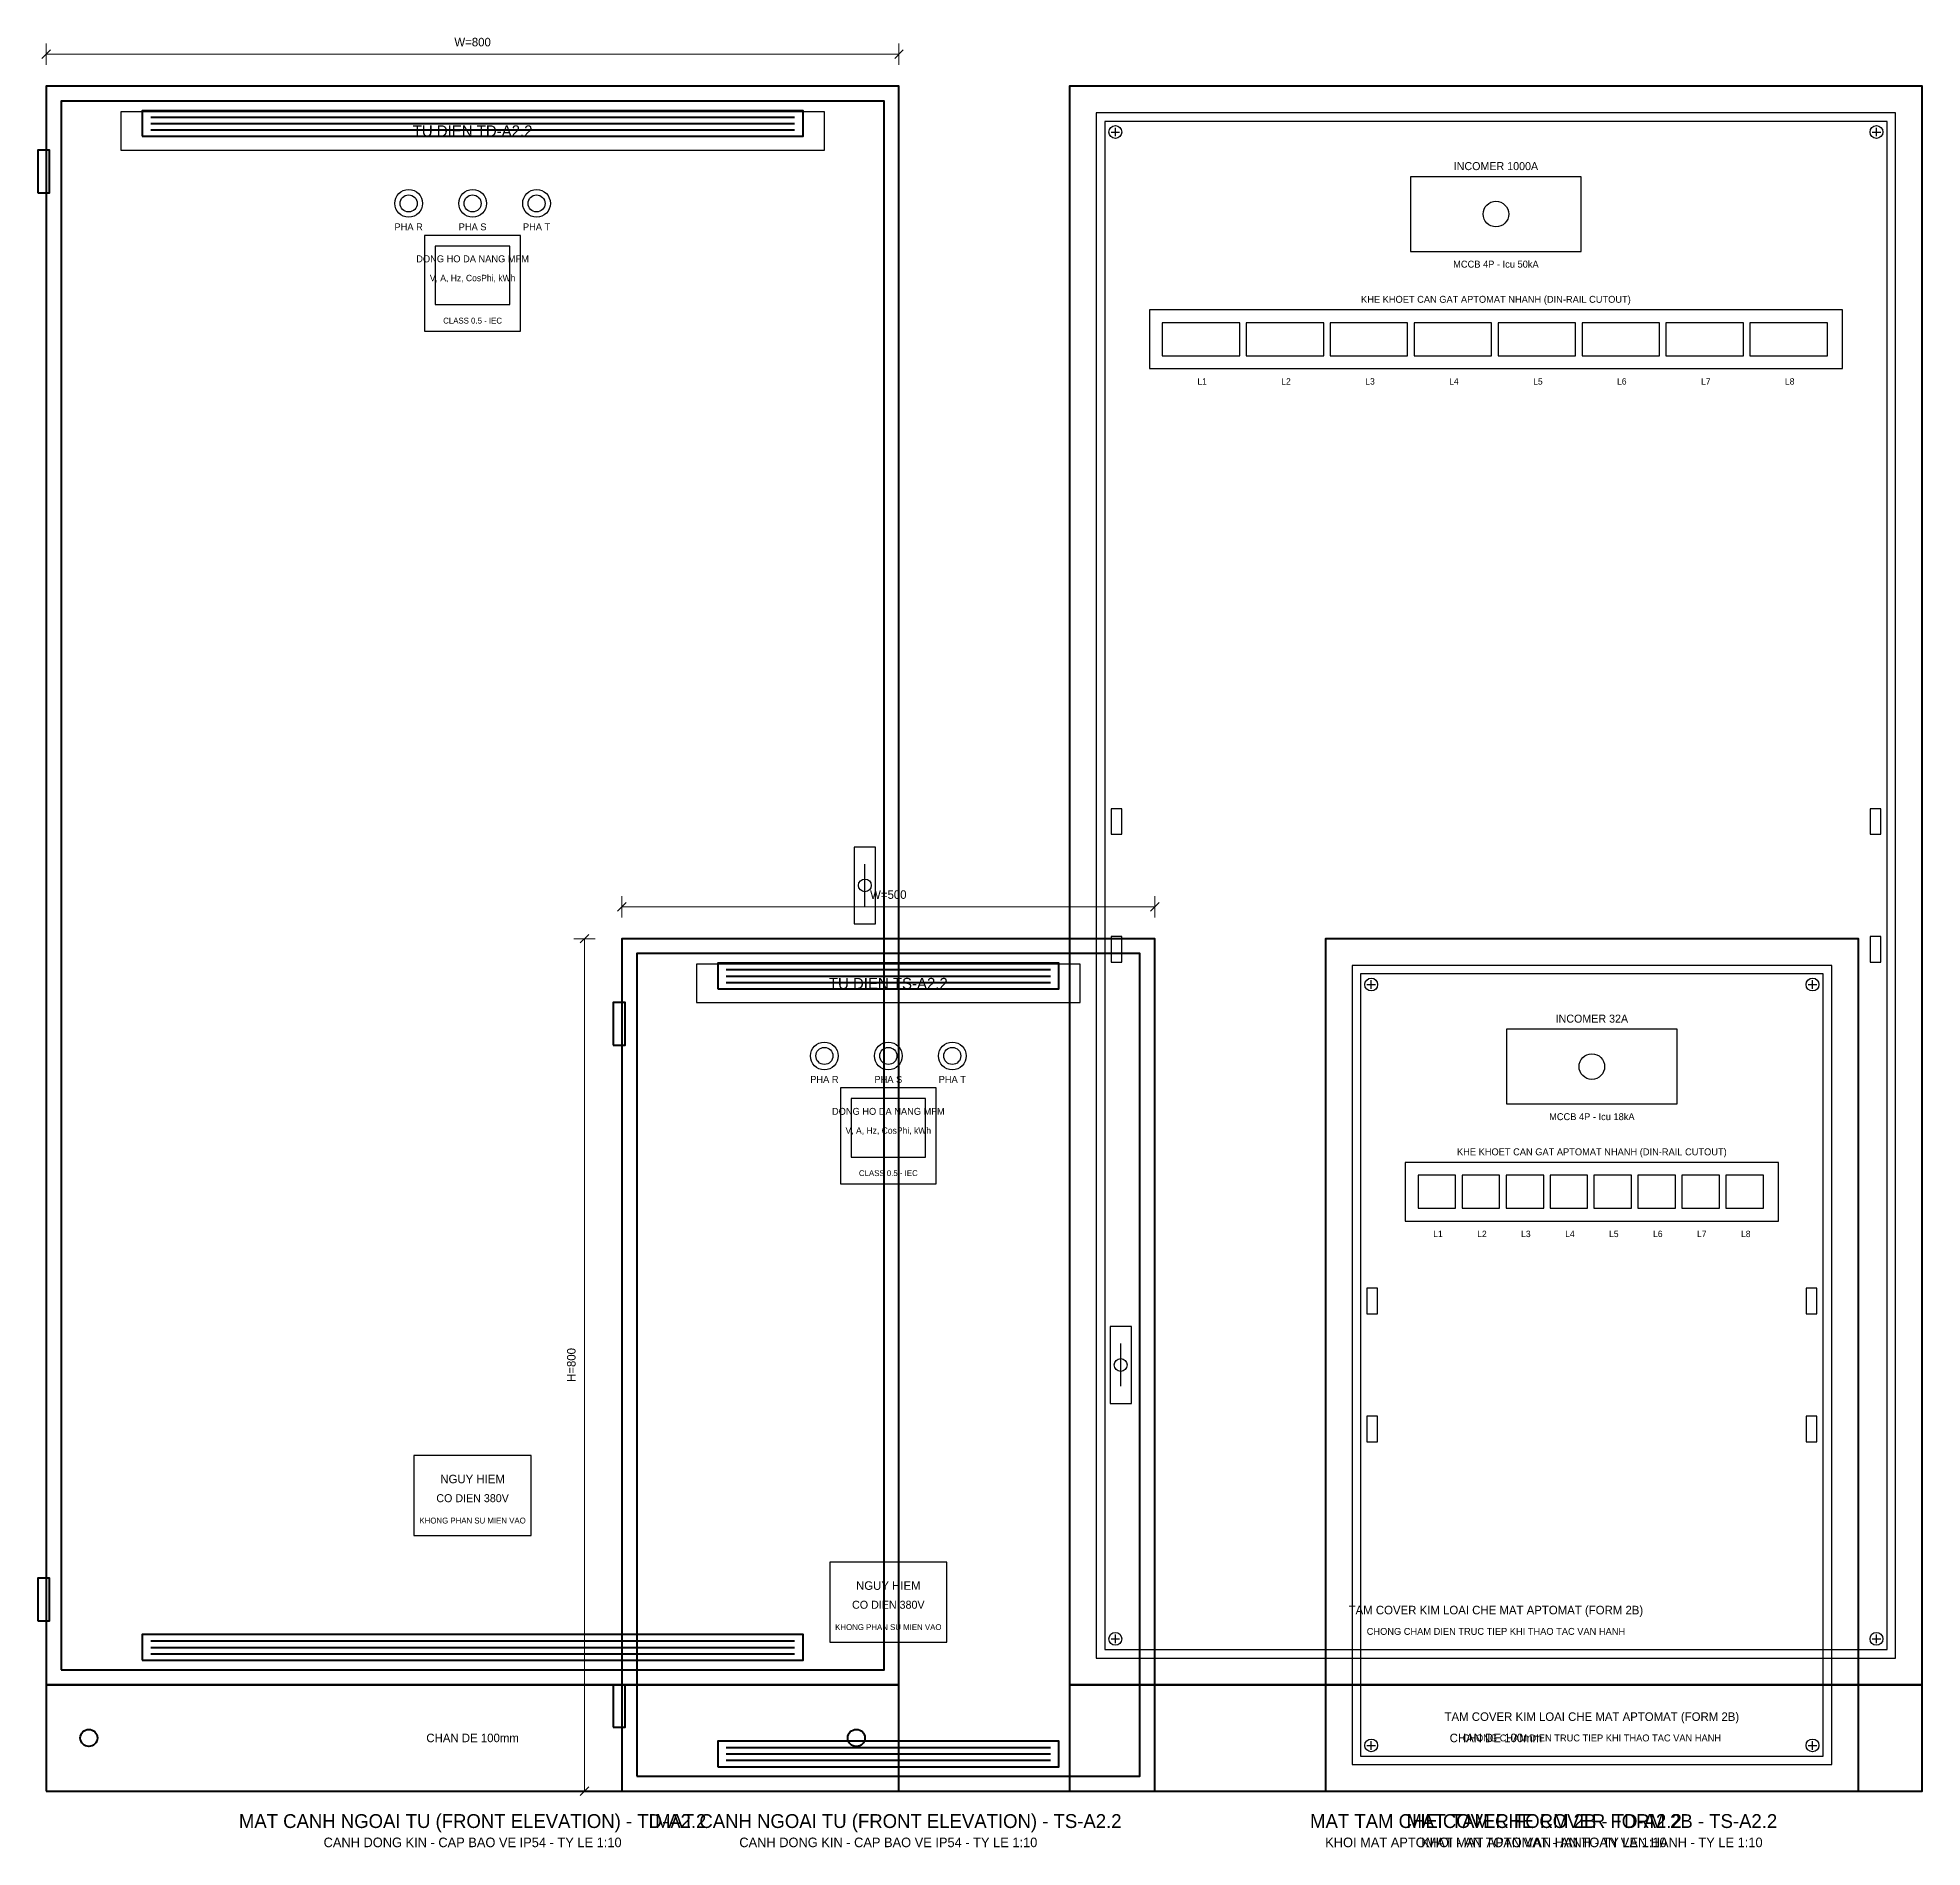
# Model space of a CAD drawing. Header units: metres. Extents: x 48 to 18260, y 45 to 1746.
# Drawn here: x 13712 to 15480, y 47 to 1746 of the extents above; entities that cross this region are included whole.
import ezdxf
from ezdxf.enums import TextEntityAlignment as Align

# ---------------------------------------------------------------- set-up
doc = ezdxf.new("R2010")
doc.units = ezdxf.units.M
for name, color, linetype, lineweight in [('0_DEVICES', 7, 'Continuous', 30), ('0_DIM', 1, 'Continuous', 15), ('0_DOOR_ITEMS', 1, 'Continuous', 25), ('0_FRAME', 6, 'Continuous', 40), ('0_PLATE', 4, 'Continuous', 25), ('0_TEXT', 7, 'Continuous', 20), ('0_TEXT_TITLE', 3, 'Continuous', 30)]:
    doc.layers.add(name, color=color, linetype=linetype, lineweight=lineweight)

msp = doc.modelspace()

# ---------------------------------------------------------------- linework, layer by layer
at = {"layer": '0_DEVICES'}
for p, q in [((14488, 930), (14488, 970)), ((14728, 480), (14728, 520))]:
    msp.add_line(p, q, dxfattribs=at)
for points in [[(15000, 1545), (15160, 1545), (15160, 1615), (15000, 1615), (15000, 1545)], [(14755, 1435), (15405, 1435), (15405, 1490), (14755, 1490), (14755, 1435)], [(14767, 1447), (14839.8, 1447), (14839.8, 1478), (14767, 1478), (14767, 1447)], [(14845.8, 1447), (14918.5, 1447), (14918.5, 1478), (14845.8, 1478), (14845.8, 1447)], [(14924.5, 1447), (14997.2, 1447), (14997.2, 1478), (14924.5, 1478), (14924.5, 1447)], [(15003.2, 1447), (15076, 1447), (15076, 1478), (15003.2, 1478), (15003.2, 1447)], [(15082, 1447), (15154.8, 1447), (15154.8, 1478), (15082, 1478), (15082, 1447)], [(15160.8, 1447), (15233.5, 1447), (15233.5, 1478), (15160.8, 1478), (15160.8, 1447)], [(15239.5, 1447), (15312.2, 1447), (15312.2, 1478), (15239.5, 1478), (15239.5, 1447)], [(15318.2, 1447), (15391, 1447), (15391, 1478), (15318.2, 1478), (15318.2, 1447)], [(14719, 998), (14729, 998), (14729, 1022), (14719, 1022), (14719, 998)], [(15431, 998), (15441, 998), (15441, 1022), (15431, 1022), (15431, 998)], [(14478, 914), (14498, 914), (14498, 986), (14478, 986), (14478, 914)], [(14719, 878), (14729, 878), (14729, 902), (14719, 902), (14719, 878)], [(15431, 878), (15441, 878), (15441, 902), (15431, 902), (15431, 878)], [(15090, 745), (15250, 745), (15250, 815), (15090, 815), (15090, 745)], [(14995, 635), (15345, 635), (15345, 690), (14995, 690), (14995, 635)], [(15007, 647), (15042.2, 647), (15042.2, 678), (15007, 678), (15007, 647)], [(15048.2, 647), (15083.5, 647), (15083.5, 678), (15048.2, 678), (15048.2, 647)], [(15089.5, 647), (15124.8, 647), (15124.8, 678), (15089.5, 678), (15089.5, 647)], [(15130.8, 647), (15166, 647), (15166, 678), (15130.8, 678), (15130.8, 647)], [(15172, 647), (15207.2, 647), (15207.2, 678), (15172, 678), (15172, 647)], [(15213.2, 647), (15248.5, 647), (15248.5, 678), (15213.2, 678), (15213.2, 647)], [(15254.5, 647), (15289.8, 647), (15289.8, 678), (15254.5, 678), (15254.5, 647)], [(15295.8, 647), (15331, 647), (15331, 678), (15295.8, 678), (15295.8, 647)], [(14959, 548), (14969, 548), (14969, 572), (14959, 572), (14959, 548)], [(15371, 548), (15381, 548), (15381, 572), (15371, 572), (15371, 548)], [(14718, 464), (14738, 464), (14738, 536), (14718, 536), (14718, 464)], [(14959, 428), (14969, 428), (14969, 452), (14959, 452), (14959, 428)], [(15371, 428), (15381, 428), (15381, 452), (15371, 452), (15371, 428)]]:
    msp.add_lwpolyline(points, close=True, dxfattribs=at)
for centre, radius in [((15080, 1580), 12), ((14488, 950), 6), ((15170, 780), 12), ((14728, 500), 6)]:
    msp.add_circle(centre, radius, dxfattribs=at)
at = {"layer": '0_DIM', "color": 1}
for p, q in [((13716, 1726), (13724, 1734)), ((13720, 1720), (13720, 1740)), ((14516, 1726), (14524, 1734)), ((14520, 1720), (14520, 1740)), ((13720, 1730), (14520, 1730)), ((14260, 920), (14260, 940)), ((14760, 920), (14760, 940)), ((14256, 926), (14264, 934)), ((14260, 930), (14760, 930)), ((14756, 926), (14764, 934)), ((14221, 896), (14229, 904)), ((14215, 900), (14235, 900)), ((14225, 100), (14225, 900)), ((14215, 100), (14235, 100)), ((14221, 96), (14229, 104))]:
    msp.add_line(p, q, dxfattribs=at)
at = {"layer": '0_DOOR_ITEMS', "color": 7}
for points in [[(14075, 1470), (14165, 1470), (14165, 1560), (14075, 1560), (14075, 1470)], [(14465, 670), (14555, 670), (14555, 760), (14465, 760), (14465, 670)]]:
    msp.add_lwpolyline(points, close=True, dxfattribs=at)
at = {"layer": '0_DOOR_ITEMS', "color": 4}
for points in [[(14085, 1495), (14155, 1495), (14155, 1550), (14085, 1550), (14085, 1495)], [(14475, 695), (14545, 695), (14545, 750), (14475, 750), (14475, 695)]]:
    msp.add_lwpolyline(points, close=True, dxfattribs=at)
at = {"layer": '0_DOOR_ITEMS', "color": 2}
for points in [[(14065, 340), (14175, 340), (14175, 415), (14065, 415), (14065, 340)], [(14455, 240), (14565, 240), (14565, 315), (14455, 315), (14455, 240)]]:
    msp.add_lwpolyline(points, close=True, dxfattribs=at)
at = {"layer": '0_DOOR_ITEMS', "color": 1}
for centre, radius in [((14060, 1590), 13), ((14060, 1590), 8), ((14450, 790), 13), ((14450, 790), 8)]:
    msp.add_circle(centre, radius, dxfattribs=at)
at = {"layer": '0_DOOR_ITEMS', "color": 2}
for centre, radius in [((14120, 1590), 13), ((14120, 1590), 8), ((14510, 790), 13), ((14510, 790), 8)]:
    msp.add_circle(centre, radius, dxfattribs=at)
at = {"layer": '0_DOOR_ITEMS', "color": 3}
for centre, radius in [((14180, 1590), 13), ((14180, 1590), 8), ((14570, 790), 13), ((14570, 790), 8)]:
    msp.add_circle(centre, radius, dxfattribs=at)
at = {"layer": '0_FRAME'}
for p, q in [((13818, 1671), (14422, 1671)), ((13818, 1665), (14422, 1665)), ((13818, 1659), (14422, 1659)), ((14358, 871), (14662, 871)), ((14358, 865), (14662, 865)), ((14358, 859), (14662, 859)), ((13818, 241), (14422, 241)), ((13818, 235), (14422, 235)), ((13818, 229), (14422, 229)), ((14358, 141), (14662, 141)), ((14358, 135), (14662, 135)), ((14358, 129), (14662, 129))]:
    msp.add_line(p, q, dxfattribs=at)
for points in [[(13720, 200), (14520, 200), (14520, 1700), (13720, 1700), (13720, 200)], [(14680, 200), (15480, 200), (15480, 1700), (14680, 1700), (14680, 200)], [(13734, 214), (14506, 214), (14506, 1686), (13734, 1686), (13734, 214)], [(13810, 1653), (14430, 1653), (14430, 1677), (13810, 1677), (13810, 1653)], [(13712, 1600), (13723, 1600), (13723, 1640), (13712, 1640), (13712, 1600)], [(14260, 100), (14760, 100), (14760, 900), (14260, 900), (14260, 100)], [(14274, 114), (14746, 114), (14746, 886), (14274, 886), (14274, 114)], [(14920, 100), (15420, 100), (15420, 900), (14920, 900), (14920, 100)], [(14350, 853), (14670, 853), (14670, 877), (14350, 877), (14350, 853)], [(14252, 800), (14263, 800), (14263, 840), (14252, 840), (14252, 800)], [(13712, 260), (13723, 260), (13723, 300), (13712, 300), (13712, 260)], [(13810, 223), (14430, 223), (14430, 247), (13810, 247), (13810, 223)], [(13720, 100), (14520, 100), (14520, 200), (13720, 200), (13720, 100)], [(14252, 160), (14263, 160), (14263, 200), (14252, 200), (14252, 160)], [(14680, 100), (15480, 100), (15480, 200), (14680, 200), (14680, 100)], [(14350, 123), (14670, 123), (14670, 147), (14350, 147), (14350, 123)]]:
    msp.add_lwpolyline(points, close=True, dxfattribs=at)
for centre in [(13760, 150), (14480, 150)]:
    msp.add_circle(centre, 8, dxfattribs=at)
at = {"layer": '0_PLATE', "color": 4}
for p, q in [((14719, 1657), (14727, 1657)), ((14723, 1653), (14723, 1661)), ((15433, 1657), (15441, 1657)), ((15437, 1653), (15437, 1661)), ((14959, 857), (14967, 857)), ((14963, 853), (14963, 861)), ((15373, 857), (15381, 857)), ((15377, 853), (15377, 861)), ((14719, 243), (14727, 243)), ((14723, 239), (14723, 247)), ((15433, 243), (15441, 243)), ((15437, 239), (15437, 247)), ((14959, 143), (14967, 143)), ((14963, 139), (14963, 147)), ((15373, 143), (15381, 143)), ((15377, 139), (15377, 147))]:
    msp.add_line(p, q, dxfattribs=at)
for points in [[(13790, 1640), (14450, 1640), (14450, 1676), (13790, 1676), (13790, 1640)], [(14705, 225), (15455, 225), (15455, 1675), (14705, 1675), (14705, 225)], [(14713, 233), (15447, 233), (15447, 1667), (14713, 1667), (14713, 233)], [(14330, 840), (14690, 840), (14690, 876), (14330, 876), (14330, 840)], [(14945, 125), (15395, 125), (15395, 875), (14945, 875), (14945, 125)], [(14953, 133), (15387, 133), (15387, 867), (14953, 867), (14953, 133)]]:
    msp.add_lwpolyline(points, close=True, dxfattribs=at)
for centre in [(14723, 1657), (15437, 1657), (14963, 857), (15377, 857), (14723, 243), (15437, 243), (14963, 143), (15377, 143)]:
    msp.add_circle(centre, 6, dxfattribs=at)

# ---------------------------------------------------------------- texts
at = {"layer": '0_TEXT', "color": 1}
for s, p in [('W=800', (14120, 1735)), ('W=500', (14510, 935))]:
    msp.add_text(s, height=8, dxfattribs=at).set_placement(p, align=Align.BOTTOM_CENTER)
for p in [(14060, 1568), (14450, 768)]:
    msp.add_text('PHA R', height=6.5, dxfattribs=at).set_placement(p, align=Align.MIDDLE_CENTER)
at = {"layer": '0_TEXT', "color": 2}
for s, height, p in [('PHA S', 6.5, (14120, 1568)), ('PHA S', 6.5, (14510, 768)), ('KHONG PHAN SU MIEN VAO', 5.5, (14120, 354)), ('KHONG PHAN SU MIEN VAO', 5.5, (14510, 254))]:
    msp.add_text(s, height=height, dxfattribs=at).set_placement(p, align=Align.MIDDLE_CENTER)
at = {"layer": '0_TEXT', "color": 3}
for p in [(14180, 1568), (14570, 768)]:
    msp.add_text('PHA T', height=6.5, dxfattribs=at).set_placement(p, align=Align.MIDDLE_CENTER)
at = {"layer": '0_TEXT'}
for s, height, p in [('V, A, Hz, CosPhi, kWh', 6, (14120, 1520)), ('MCCB 4P - Icu 50kA', 6.5, (15080, 1533)), ('KHE KHOET CAN GAT APTOMAT NHANH (DIN-RAIL CUTOUT)', 6.5, (15080, 1500)), ('CLASS 0.5 - IEC', 5.5, (14120, 1480)), ('MCCB 4P - Icu 18kA', 6.5, (15170, 733)), ('V, A, Hz, CosPhi, kWh', 6, (14510, 720)), ('KHE KHOET CAN GAT APTOMAT NHANH (DIN-RAIL CUTOUT)', 6.5, (15170, 700)), ('CLASS 0.5 - IEC', 5.5, (14510, 680)), ('CHONG CHAM DIEN TRUC TIEP KHI THAO TAC VAN HANH', 6.5, (15080, 250)), ('CHAN DE 100mm', 8, (14120, 150)), ('CHAN DE 100mm', 8, (15080, 150)), ('CHONG CHAM DIEN TRUC TIEP KHI THAO TAC VAN HANH', 6.5, (15170, 150)), ('CANH DONG KIN - CAP BAO VE IP54 - TY LE 1:10', 9, (14120, 52)), ('CANH DONG KIN - CAP BAO VE IP54 - TY LE 1:10', 9, (14510, 52)), ('KHOI MAT APTOMAT - AN TOAN VAN HANH - TY LE 1:10', 9, (15080, 52)), ('KHOI MAT APTOMAT - AN TOAN VAN HANH - TY LE 1:10', 9, (15170, 52))]:
    msp.add_text(s, height=height, dxfattribs=at).set_placement(p, align=Align.MIDDLE_CENTER)
at = {"layer": '0_TEXT', "color": 1}
msp.add_text('H=800', height=8, rotation=90, dxfattribs=at).set_placement((14219, 500), align=Align.BOTTOM_CENTER)
at = {"layer": '0_TEXT_TITLE', "color": 3}
for s, height, p in [('TU DIEN TD-A2.2', 10.5, (14120, 1658)), ('INCOMER 1000A', 7.5, (15080, 1625)), ('DONG HO DA NANG MFM', 6.5, (14120, 1538)), ('L1', 6, (14804.4, 1423)), ('L2', 6, (14883.1, 1423)), ('L3', 6, (14961.9, 1423)), ('L4', 6, (15040.6, 1423)), ('L5', 6, (15119.4, 1423)), ('L6', 6, (15198.1, 1423)), ('L7', 6, (15276.9, 1423)), ('L8', 6, (15355.6, 1423)), ('TU DIEN TS-A2.2', 10.5, (14510, 858)), ('INCOMER 32A', 7.5, (15170, 825)), ('DONG HO DA NANG MFM', 6.5, (14510, 738)), ('L1', 6, (15025.6, 623)), ('L2', 6, (15066.9, 623)), ('L3', 6, (15108.1, 623)), ('L4', 6, (15149.4, 623)), ('L5', 6, (15190.6, 623)), ('L6', 6, (15231.9, 623)), ('L7', 6, (15273.1, 623)), ('L8', 6, (15314.4, 623)), ('TAM COVER KIM LOAI CHE MAT APTOMAT (FORM 2B)', 8, (15080, 270)), ('TAM COVER KIM LOAI CHE MAT APTOMAT (FORM 2B)', 8, (15170, 170))]:
    msp.add_text(s, height=height, dxfattribs=at).set_placement(p, align=Align.MIDDLE_CENTER)
at = {"layer": '0_TEXT_TITLE', "color": 1}
for s, height, p in [('NGUY HIEM', 8, (14120, 393)), ('CO DIEN 380V', 7.5, (14120, 375)), ('NGUY HIEM', 8, (14510, 293)), ('CO DIEN 380V', 7.5, (14510, 275))]:
    msp.add_text(s, height=height, dxfattribs=at).set_placement(p, align=Align.MIDDLE_CENTER)
at = {"layer": '0_TEXT_TITLE'}
for s, p in [('MAT CANH NGOAI TU (FRONT ELEVATION) - TD-A2.2', (14120, 72)), ('MAT CANH NGOAI TU (FRONT ELEVATION) - TS-A2.2', (14510, 72)), ('MAT TAM CHE COVER FORM 2B - TD-A2.2', (15080, 72)), ('MAT TAM CHE COVER FORM 2B - TS-A2.2', (15170, 72))]:
    msp.add_text(s, height=13, dxfattribs=at).set_placement(p, align=Align.MIDDLE_CENTER)

doc.saveas('drawing.dxf')
